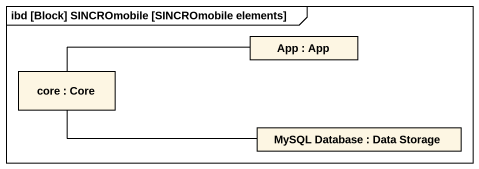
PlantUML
@startuml
mainframe ibd [Block] SINCROmobile [SINCROmobile elements]
rectangle "App : App" as App
rectangle "core : Core" as core
rectangle "MySQL Database : Data Storage" as MySQL_Database
App -left- core
core -right- MySQL_Database
@enduml
